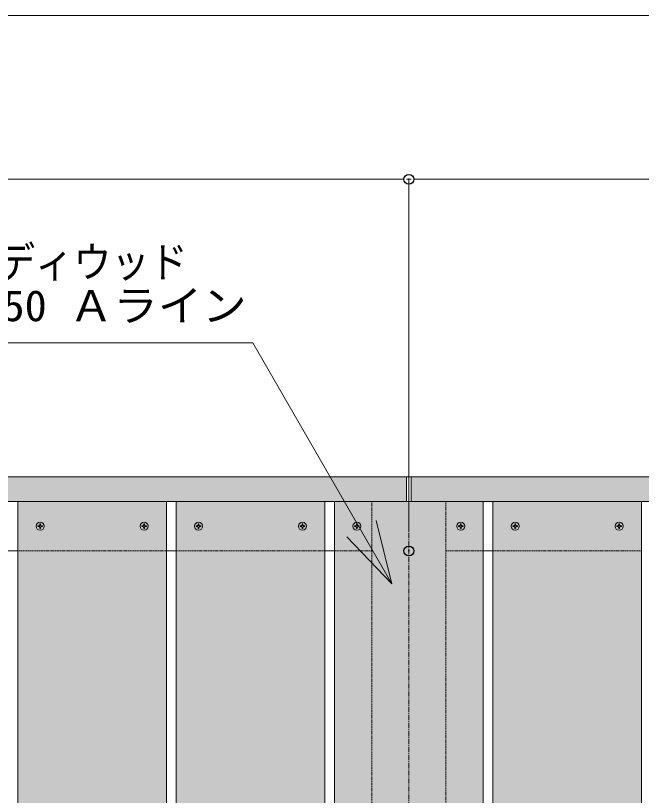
# Model space of a CAD drawing. Units: millimetres, scale not verified. Extents: x -8199 to 8201, y -2963 to 5056.
# Drawn here: x -2673 to -2040, y 1709 to 2497 of the extents above; entities that cross this region are included whole.
import ezdxf
from ezdxf.enums import TextEntityAlignment as Align

# ---------------------------------------------------------------- set-up
doc = ezdxf.new("R2010")
doc.units = ezdxf.units.MM
doc.header["$LTSCALE"] = 20
doc.header["$PDMODE"] = 32
doc.header["$PDSIZE"] = 10
doc.linetypes.add('CHAIN1', pattern=[8, 5, -1, 1, -1])
doc.linetypes.add('DASHED1', pattern=[1.8, 1.2, -0.6])
for name, color, linetype, lineweight in [('0-0_図枠', 7, 'Continuous', 9), ('0-1_一般', 4, 'Continuous', 9), ('0-2_寸法', 7, 'Continuous', 9), ('0-3_0', 7, 'Continuous', 9), ('0-B_ルーバー', 1, 'Continuous', 9)]:
    doc.layers.add(name, color=color, linetype=linetype, lineweight=lineweight)
doc.layers.add('0-4_Defpoints', color=7, linetype='Continuous')
doc.styles.add('ＭＳ ゴシック', font='')
doc.styles.get('ＭＳ ゴシック').set_extended_font_data('MS Gothic')

# ---------------------------------------------------------------- blocks, each defined once
blk = doc.blocks.new('グループ-353-1')
at = {"layer": '0-1_一般'}
for p, q in [((415978.4, -110112), (416178.4, -110112)), ((416178.4, -111112), (415978.4, -111112))]:
    blk.add_line(p, q, dxfattribs=at)
blk = doc.blocks.new('グループ-368-1')
at = {"layer": '0-1_一般'}
blk.add_line((-10.3, 19.2), (-7.1, 47.6), dxfattribs=at)
for points in [[(-19.2, -10.3), (-47.6, -7.1), (-47.6, 7.1), (-19.2, 10.3)], [(-7.1, 47.6), (7.1, 47.6), (10.3, 19.2)], [(19.2, 10.3), (47.6, 7.1), (47.6, -7.1), (19.2, -10.3)], [(10.3, -19.2), (7.1, -47.6), (-7.1, -47.6), (-10.3, -19.2)]]:
    blk.add_lwpolyline(points, dxfattribs=at)
blk.add_circle((0, 0), 82, dxfattribs=at)
for centre, start, end in [((-20.3, 20.3), 276.34019, 353.65981), ((20.3, 20.3), 186.34019, 263.65981), ((-20.3, -20.3), 6.34019, 83.65981), ((20.3, -20.3), 96.34019, 173.65981)]:
    blk.add_arc(centre, 10.1, start, end, dxfattribs=at)
blk = doc.blocks.new('Machine Screw (Metric)-4')
at = {"layer": '0-1_一般'}
blk.add_blockref('グループ-368-1', (0, 0), dxfattribs=at)
blk = doc.blocks.new('グループ-370-1')
at = {"layer": '0-1_一般'}
blk.add_line((-10.3, 19.2), (-7.1, 47.6), dxfattribs=at)
for points in [[(-19.2, -10.3), (-47.6, -7.1), (-47.6, 7.1), (-19.2, 10.3)], [(-7.1, 47.6), (7.1, 47.6), (10.3, 19.2)], [(19.2, 10.3), (47.6, 7.1), (47.6, -7.1), (19.2, -10.3)], [(10.3, -19.2), (7.1, -47.6), (-7.1, -47.6), (-10.3, -19.2)]]:
    blk.add_lwpolyline(points, dxfattribs=at)
blk.add_circle((0, 0), 82, dxfattribs=at)
for centre, start, end in [((-20.3, 20.3), 276.34019, 353.65981), ((20.3, 20.3), 186.34019, 263.65981), ((-20.3, -20.3), 6.34019, 83.65981), ((20.3, -20.3), 96.34019, 173.65981)]:
    blk.add_arc(centre, 10.1, start, end, dxfattribs=at)
blk = doc.blocks.new('Machine Screw (Metric)-6')
at = {"layer": '0-1_一般'}
blk.add_blockref('グループ-370-1', (0, 0), dxfattribs=at)
blk = doc.blocks.new('グループ-372-1')
at = {"layer": '0-1_一般', "linetype": 'DASHED1'}
for p, q in [((419178.4, -110112), (416178.4, -110112)), ((416178.4, -111112), (419178.4, -111112))]:
    blk.add_line(p, q, dxfattribs=at)
blk = doc.blocks.new('グループ-606-1')
at = {"layer": '0-1_一般'}
for p, q in [((412978.4, -110112), (412778.4, -110112)), ((412778.4, -111112), (412978.4, -111112))]:
    blk.add_line(p, q, dxfattribs=at)
blk = doc.blocks.new('グループ-608-1')
at = {"layer": '0-1_一般', "linetype": 'DASHED1'}
for p, q in [((412978.4, -110112), (413728.4, -110112)), ((413728.4, -111112), (412978.4, -111112))]:
    blk.add_line(p, q, dxfattribs=at)
blk = doc.blocks.new('グループ-610-1')
at = {"layer": '0-1_一般'}
blk.add_line((-10.3, 19.2), (-7.1, 47.6), dxfattribs=at)
for points in [[(-19.2, -10.3), (-47.6, -7.1), (-47.6, 7.1), (-19.2, 10.3)], [(-7.1, 47.6), (7.1, 47.6), (10.3, 19.2)], [(19.2, 10.3), (47.6, 7.1), (47.6, -7.1), (19.2, -10.3)], [(10.3, -19.2), (7.1, -47.6), (-7.1, -47.6), (-10.3, -19.2)]]:
    blk.add_lwpolyline(points, dxfattribs=at)
blk.add_circle((0, 0), 82, dxfattribs=at)
for centre, start, end in [((-20.3, 20.3), 276.34019, 353.65981), ((20.3, 20.3), 186.34019, 263.65981), ((-20.3, -20.3), 6.34019, 83.65981), ((20.3, -20.3), 96.34019, 173.65981)]:
    blk.add_arc(centre, 10.1, start, end, dxfattribs=at)
blk = doc.blocks.new('Machine Screw (Metric)-125')
at = {"layer": '0-1_一般'}
blk.add_blockref('グループ-610-1', (0, 0), dxfattribs=at)
blk = doc.blocks.new('グループ-613-1')
at = {"layer": '0-1_一般'}
blk.add_line((-10.3, 19.2), (-7.1, 47.6), dxfattribs=at)
for points in [[(-19.2, -10.3), (-47.6, -7.1), (-47.6, 7.1), (-19.2, 10.3)], [(-7.1, 47.6), (7.1, 47.6), (10.3, 19.2)], [(19.2, 10.3), (47.6, 7.1), (47.6, -7.1), (19.2, -10.3)], [(10.3, -19.2), (7.1, -47.6), (-7.1, -47.6), (-10.3, -19.2)]]:
    blk.add_lwpolyline(points, dxfattribs=at)
blk.add_circle((0, 0), 82, dxfattribs=at)
for centre, start, end in [((-20.3, 20.3), 276.34019, 353.65981), ((20.3, 20.3), 186.34019, 263.65981), ((-20.3, -20.3), 6.34019, 83.65981), ((20.3, -20.3), 96.34019, 173.65981)]:
    blk.add_arc(centre, 10.1, start, end, dxfattribs=at)
blk = doc.blocks.new('Machine Screw (Metric)-127')
at = {"layer": '0-1_一般'}
blk.add_blockref('グループ-613-1', (0, 0), dxfattribs=at)
blk = doc.blocks.new('_DOT')
at = {"layer": '0-3_0'}
for p, q in [((-10, 0), (-20, 0)), ((-5, 0), (5, 0))]:
    blk.add_line(p, q, dxfattribs=at)
blk = doc.blocks.new('グループ-615-1')
at = {"layer": '0-1_一般', "linetype": 'DASHED1'}
for p, q in [((415228.4, -110112), (415978.4, -110112)), ((415978.4, -111112), (415228.4, -111112))]:
    blk.add_line(p, q, dxfattribs=at)
blk = doc.blocks.new('グループ-627-1')
at = {"layer": '0-1_一般', "linetype": 'DASHED1'}
blk.add_lwpolyline([(413728.4, -110112), (415228.4, -110112), (415228.4, -130612), (413728.4, -130612)], close=True, dxfattribs=at)
at = {"layer": '0-2_寸法', "linetype": 'CHAIN1'}
blk.add_line((414478.4, -107551.9), (414478.4, -147551.9), dxfattribs=at)
blk = doc.blocks.new('グループ-659-1')
at = {"layer": '0-1_一般'}
for p, q in [((409778.4, -110112), (409578.4, -110112)), ((409578.4, -111112), (409778.4, -111112))]:
    blk.add_line(p, q, dxfattribs=at)
blk = doc.blocks.new('グループ-662-1')
at = {"layer": '0-1_一般'}
blk.add_line((-10.3, 19.2), (-7.1, 47.6), dxfattribs=at)
for points in [[(-19.2, -10.3), (-47.6, -7.1), (-47.6, 7.1), (-19.2, 10.3)], [(-7.1, 47.6), (7.1, 47.6), (10.3, 19.2)], [(19.2, 10.3), (47.6, 7.1), (47.6, -7.1), (19.2, -10.3)], [(10.3, -19.2), (7.1, -47.6), (-7.1, -47.6), (-10.3, -19.2)]]:
    blk.add_lwpolyline(points, dxfattribs=at)
blk.add_circle((0, 0), 82, dxfattribs=at)
for centre, start, end in [((-20.3, 20.3), 276.34019, 353.65981), ((20.3, 20.3), 186.34019, 263.65981), ((-20.3, -20.3), 6.34019, 83.65981), ((20.3, -20.3), 96.34019, 173.65981)]:
    blk.add_arc(centre, 10.1, start, end, dxfattribs=at)
blk = doc.blocks.new('Machine Screw (Metric)-143')
at = {"layer": '0-1_一般'}
blk.add_blockref('グループ-662-1', (0, 0), dxfattribs=at)
blk = doc.blocks.new('グループ-664-1')
at = {"layer": '0-1_一般'}
blk.add_line((-10.3, 19.2), (-7.1, 47.6), dxfattribs=at)
for points in [[(-19.2, -10.3), (-47.6, -7.1), (-47.6, 7.1), (-19.2, 10.3)], [(-7.1, 47.6), (7.1, 47.6), (10.3, 19.2)], [(19.2, 10.3), (47.6, 7.1), (47.6, -7.1), (19.2, -10.3)], [(10.3, -19.2), (7.1, -47.6), (-7.1, -47.6), (-10.3, -19.2)]]:
    blk.add_lwpolyline(points, dxfattribs=at)
blk.add_circle((0, 0), 82, dxfattribs=at)
for centre, start, end in [((-20.3, 20.3), 276.34019, 353.65981), ((20.3, 20.3), 186.34019, 263.65981), ((-20.3, -20.3), 6.34019, 83.65981), ((20.3, -20.3), 96.34019, 173.65981)]:
    blk.add_arc(centre, 10.1, start, end, dxfattribs=at)
blk = doc.blocks.new('Machine Screw (Metric)-145')
at = {"layer": '0-1_一般'}
blk.add_blockref('グループ-664-1', (0, 0), dxfattribs=at)
blk = doc.blocks.new('グループ-666-1')
at = {"layer": '0-1_一般', "linetype": 'DASHED1'}
for p, q in [((409778.4, -110112), (412778.4, -110112)), ((412778.4, -111112), (409778.4, -111112))]:
    blk.add_line(p, q, dxfattribs=at)
blk = doc.blocks.new('グループ-667-1')
at = {"layer": '0-1_一般'}
for p, q in [((406578.4, -110112), (406378.4, -110112)), ((406378.4, -111112), (406578.4, -111112))]:
    blk.add_line(p, q, dxfattribs=at)
blk = doc.blocks.new('グループ-670-1')
at = {"layer": '0-1_一般'}
blk.add_line((-10.3, 19.2), (-7.1, 47.6), dxfattribs=at)
for points in [[(-19.2, -10.3), (-47.6, -7.1), (-47.6, 7.1), (-19.2, 10.3)], [(-7.1, 47.6), (7.1, 47.6), (10.3, 19.2)], [(19.2, 10.3), (47.6, 7.1), (47.6, -7.1), (19.2, -10.3)], [(10.3, -19.2), (7.1, -47.6), (-7.1, -47.6), (-10.3, -19.2)]]:
    blk.add_lwpolyline(points, dxfattribs=at)
blk.add_circle((0, 0), 82, dxfattribs=at)
for centre, start, end in [((-20.3, 20.3), 276.34019, 353.65981), ((20.3, 20.3), 186.34019, 263.65981), ((-20.3, -20.3), 6.34019, 83.65981), ((20.3, -20.3), 96.34019, 173.65981)]:
    blk.add_arc(centre, 10.1, start, end, dxfattribs=at)
blk = doc.blocks.new('Machine Screw (Metric)-147')
at = {"layer": '0-1_一般'}
blk.add_blockref('グループ-670-1', (0, 0), dxfattribs=at)
blk = doc.blocks.new('グループ-672-1')
at = {"layer": '0-1_一般'}
blk.add_line((-10.3, 19.2), (-7.1, 47.6), dxfattribs=at)
for points in [[(-19.2, -10.3), (-47.6, -7.1), (-47.6, 7.1), (-19.2, 10.3)], [(-7.1, 47.6), (7.1, 47.6), (10.3, 19.2)], [(19.2, 10.3), (47.6, 7.1), (47.6, -7.1), (19.2, -10.3)], [(10.3, -19.2), (7.1, -47.6), (-7.1, -47.6), (-10.3, -19.2)]]:
    blk.add_lwpolyline(points, dxfattribs=at)
blk.add_circle((0, 0), 82, dxfattribs=at)
for centre, start, end in [((-20.3, 20.3), 276.34019, 353.65981), ((20.3, 20.3), 186.34019, 263.65981), ((-20.3, -20.3), 6.34019, 83.65981), ((20.3, -20.3), 96.34019, 173.65981)]:
    blk.add_arc(centre, 10.1, start, end, dxfattribs=at)
blk = doc.blocks.new('Machine Screw (Metric)-149')
at = {"layer": '0-1_一般'}
blk.add_blockref('グループ-672-1', (0, 0), dxfattribs=at)
blk = doc.blocks.new('グループ-674-1')
at = {"layer": '0-1_一般', "linetype": 'DASHED1'}
for p, q in [((406578.4, -110112), (409578.4, -110112)), ((409578.4, -111112), (406578.4, -111112))]:
    blk.add_line(p, q, dxfattribs=at)

msp = doc.modelspace()

# ---------------------------------------------------------------- linework, layer by layer
at = {"layer": '0-0_図枠', "color": 5}
msp.add_lwpolyline([(-8199.43, 2497.28), (-199.43, 2497.28), (-199.43, -2702.72), (-8199.43, -2702.72)], close=True, dxfattribs=at)
at = {"layer": '0-1_一般', "color": 7}
for p, q in [((-2432.9, 2166.58), (-3024.88, 2166.58)), ((-2292.4, 1923.21), (-2432.9, 2166.58))]:
    msp.add_line(p, q, dxfattribs=at)
at = {"layer": '0-1_一般', "color": 7, "linetype": 'CHAIN1'}
msp.add_line((-3575.34, 2031.3), (-975.34, 2031.3), dxfattribs=at)
at = {"layer": '0-1_一般', "linetype": 'CHAIN1'}
msp.add_line((-3575.34, 2031.3), (-975.34, 2031.3), dxfattribs=at)
at = {"layer": '0-1_一般', "color": 7}
msp.add_lwpolyline([(-2308.3, 1987), (-2292.4, 1923.21), (-2338.06, 1970.5)], dxfattribs=at)
at = {"layer": '0-2_寸法'}
for p, q in [((-2285.35, 2331.85), (-3065.32, 2331.85)), ((-2275.34, 1976.3), (-2275.34, 2331.85)), ((-2275.34, 1976.3), (-2275.34, 2331.85)), ((-1485.35, 2331.85), (-2265.32, 2331.85))]:
    msp.add_line(p, q, dxfattribs=at)
at = {"layer": '0-4_Defpoints'}
for p in [(-2275.34, 2331.85), (-2275.34, 1956.3)]:
    msp.add_point(p, dxfattribs=at)
at = {"layer": '0-B_ルーバー'}
for points in [[(-3575.34, 2006.3), (-2277.84, 2006.3), (-2277.84, 2031.3), (-3575.34, 2031.3)], [(-975.34, 2006.3), (-2272.84, 2006.3), (-2272.84, 2031.3), (-975.34, 2031.3)]]:
    msp.add_lwpolyline(points, dxfattribs=at)
for points in [[(-2670.34, 2006.3), (-2520.34, 2006.3), (-2520.34, 981.3), (-2670.34, 981.3)], [(-2510.34, 2006.3), (-2360.34, 2006.3), (-2360.34, 981.3), (-2510.34, 981.3)], [(-2350.34, 2006.3), (-2200.34, 2006.3), (-2200.34, 981.3), (-2350.34, 981.3)], [(-2190.34, 2006.3), (-2040.34, 2006.3), (-2040.34, 981.3), (-2190.34, 981.3)]]:
    msp.add_lwpolyline(points, close=True, dxfattribs=at)
at = {"layer": '0-B_ルーバー', "color": 132}
for points in [[(-3575.34, 2006.3), (-3575.34, 2031.3), (-2277.84, 2006.3), (-2277.84, 2031.3)], [(-975.34, 2006.3), (-975.34, 2031.3), (-2272.84, 2006.3), (-2272.84, 2031.3)], [(-2670.34, 2006.3), (-2670.34, 981.3), (-2520.34, 2006.3), (-2520.34, 981.3)], [(-2510.34, 2006.3), (-2510.34, 981.3), (-2360.34, 2006.3), (-2360.34, 981.3)], [(-2350.34, 2006.3), (-2350.34, 981.3), (-2200.34, 2006.3), (-2200.34, 981.3)], [(-2190.34, 2006.3), (-2190.34, 981.3), (-2040.34, 2006.3), (-2040.34, 981.3)]]:
    msp.add_solid(points, dxfattribs=at)

# ---------------------------------------------------------------- block references
at = {"layer": '0-1_一般', "yscale": 0.05}
for name, p, xscale in [('グループ-627-1', (-22999.26, 7511.9), 0.05), ('グループ-667-1', (-22999.26, 7511.9), 0.05), ('グループ-674-1', (-22999.26, 7511.9), 0.05), ('グループ-659-1', (-22999.26, 7511.9), 0.05), ('グループ-666-1', (-22999.26, 7511.9), 0.05), ('グループ-606-1', (-22999.26, 7511.9), 0.05), ('グループ-608-1', (-22999.26, 7511.9), 0.05), ('グループ-615-1', (-22999.26, 7511.9), 0.05), ('グループ-353-1', (-22999.26, 7511.9), 0.05), ('グループ-372-1', (-22999.26, 7511.9), 0.05), ('Machine Screw (Metric)-149', (-2647.83, 1981.3), 0.05), ('Machine Screw (Metric)-147', (-2542.84, 1981.3), -0.05), ('Machine Screw (Metric)-145', (-2487.83, 1981.3), 0.05), ('Machine Screw (Metric)-143', (-2382.84, 1981.3), -0.05), ('Machine Screw (Metric)-127', (-2327.83, 1981.3), 0.05), ('Machine Screw (Metric)-125', (-2222.84, 1981.3), -0.05), ('Machine Screw (Metric)-4', (-2167.83, 1981.3), 0.05), ('Machine Screw (Metric)-6', (-2062.84, 1981.3), -0.05)]:
    msp.add_blockref(name, p, dxfattribs=dict(at, xscale=xscale))
at = {"layer": '0-2_寸法', "xscale": 0.5007446, "yscale": 0.5007446}
msp.add_blockref('_DOT', (-2275.34, 2331.85), dxfattribs=at)
at = {"layer": '0-2_寸法', "xscale": 0.5007446, "yscale": 0.5007446, "rotation": 180}
msp.add_blockref('_DOT', (-2275.34, 2331.85), dxfattribs=at)

# ---------------------------------------------------------------- texts
at = {"layer": '0-1_一般', "color": 7, "style": 'ＭＳ ゴシック'}
for s, height, width, p in [('ハンディウッド', 31.38, 0.9, (-2768.43, 2223.26)), ('ルーバー材:25x150 Ａライン', 31.34, 1.05, (-3022.3, 2179.09))]:
    msp.add_text(s, height=height, dxfattribs=dict(at, width=width)).set_placement(p, align=Align.BOTTOM_LEFT)

doc.saveas('drawing.dxf')
